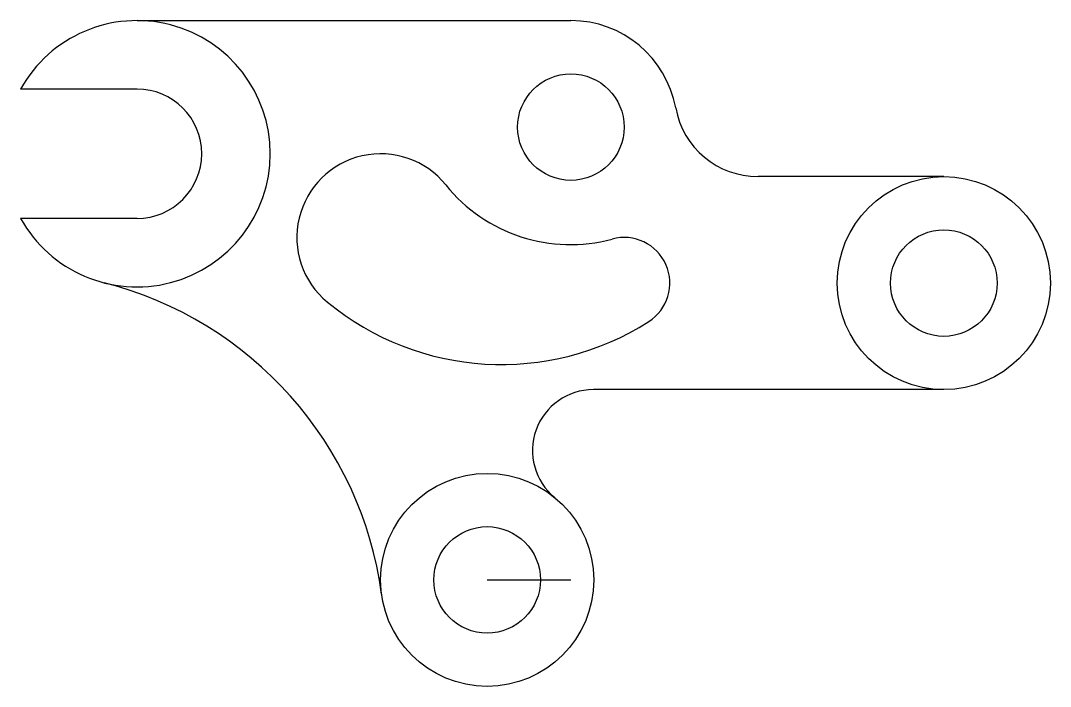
# Model space of a CAD drawing. Header units: millimetres. Extents: x -61 to 74, y -14 to 74.
import ezdxf

# ---------------------------------------------------------------- set-up
doc = ezdxf.new("R2010")
doc.units = ezdxf.units.MM

msp = doc.modelspace()

# ---------------------------------------------------------------- linework, layer by layer
for p, q in [((-46, 73.5), (11, 73.5)), ((-46, 64.5), (-61.3, 64.5)), ((60, 53), (35.59, 53)), ((-46, 47.5), (-61.3, 47.5)), ((60, 25), (13.96, 25)), ((0, 0), (11, 0))]:
    msp.add_line(p, q)
for centre, radius in [((11, 59.5), 7), ((60, 39), 14), ((60, 39), 7), ((0, 0), 14), ((0, 0), 7)]:
    msp.add_circle(centre, radius)
for centre, radius, start, end in [((-46, 56), 17.5, 209.0593, 150.9407), ((11, 59.5), 14, 10.3698, 90), ((-46, 56), 8.5, 270, 90), ((35.59, 64), 11, 190.3698, 270), ((-14, 45), 11, 38.817, 230.5497), ((10.93, 65.06), 21, 218.817, 285.1736), ((18, 39), 6, 302.4905, 105.1736), ((-62.43, -8.44), 49, 7.6969, 75.6938), ((1.89, 64.3), 36, 230.5497, 302.4905), ((13.96, 17), 8, 90, 230.5994)]:
    msp.add_arc(centre, radius, start, end)

doc.saveas('drawing.dxf')
